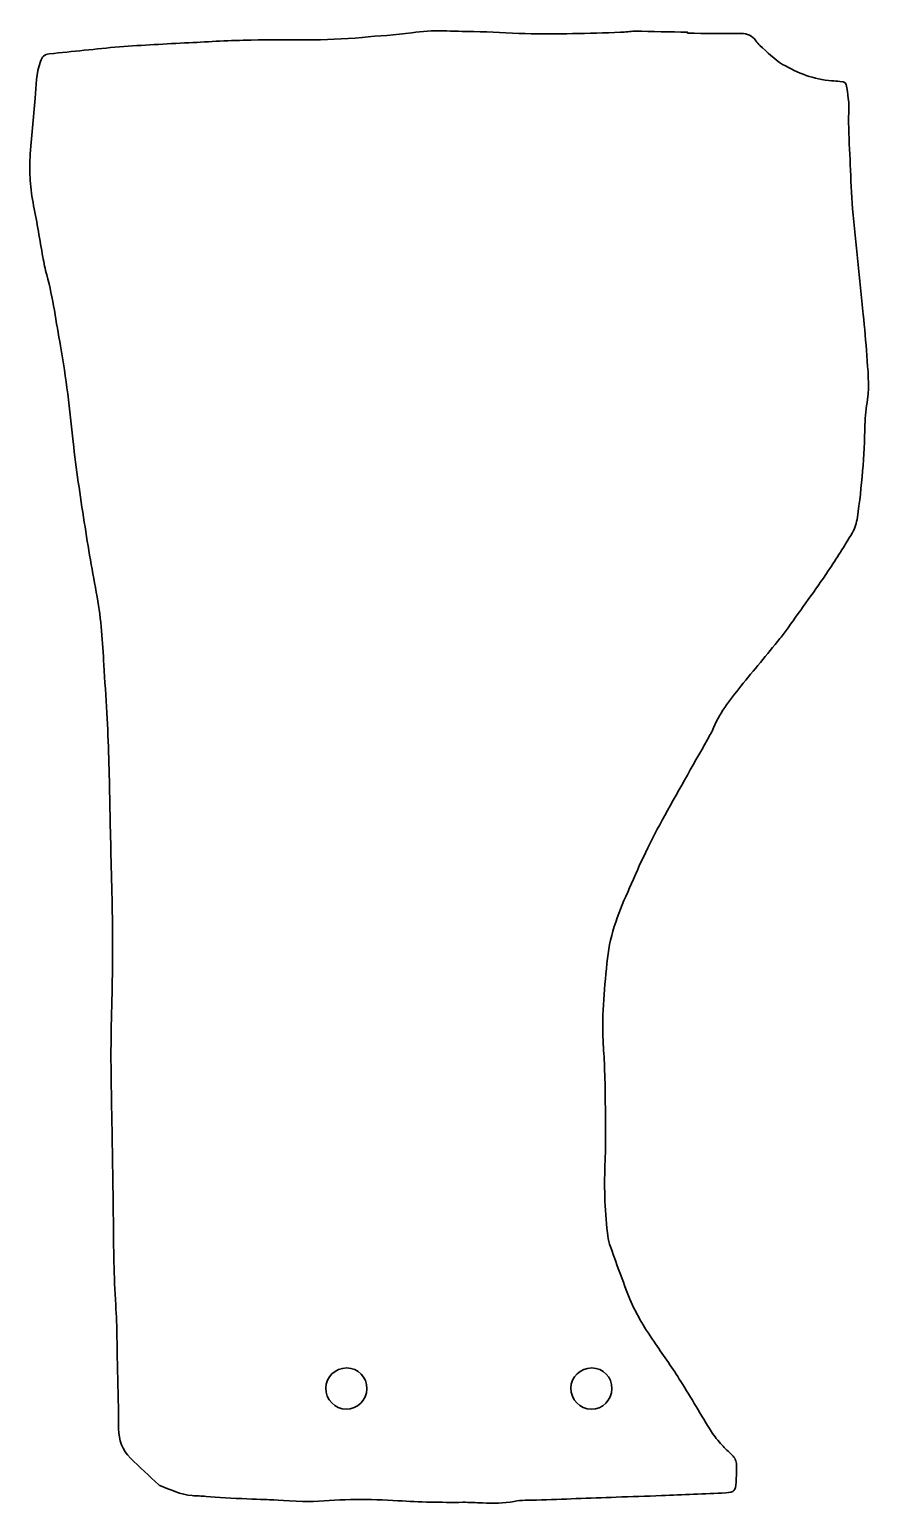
# Model space of a CAD drawing. Extents: x 938.1 to 981.9, y 502.1 to 578.9.
import ezdxf

# ---------------------------------------------------------------- set-up
doc = ezdxf.new("R2010")
doc.units = 0
doc.header["$MEASUREMENT"] = 0
doc.layers.add('Слой 1', color=7, linetype='Continuous', lineweight=0)

msp = doc.modelspace()

# ---------------------------------------------------------------- linework, layer by layer
at = {"layer": 'Слой 1', "color": 18, "lineweight": 35, "true_color": 0x000000}
for points, knots in [([(972.402, 578.71), (973.331, 578.701), (974.259, 578.677), (975.188, 578.69), (975.531, 578.695), (975.777, 578.586), (975.966, 578.312), (976.026, 578.225), (976.091, 578.137), (976.17, 578.069), (976.56, 577.733), (976.919, 577.338), (977.359, 577.086), (978.145, 576.636), (978.986, 576.291), (979.913, 576.232), (980.054, 576.223), (980.194, 576.205), (980.334, 576.191), (980.629, 576.159), (980.651, 576.144), (980.699, 575.864), (980.785, 575.365), (980.849, 574.864), (980.793, 574.355), (980.782, 574.251), (980.785, 574.144), (980.789, 574.038), (980.818, 573.31), (980.847, 572.582), (980.881, 571.854), (980.917, 571.091), (980.93, 570.325), (981.001, 569.565), (981.172, 567.729), (981.374, 565.895), (981.558, 564.059), (981.629, 563.346), (981.693, 562.632), (981.744, 561.917), (981.798, 561.156), (981.885, 560.396), (981.778, 559.631), (981.716, 559.189), (981.653, 558.744), (981.645, 558.299), (981.619, 556.686), (981.484, 555.084), (981.254, 553.488), (981.211, 553.193), (981.14, 552.911), (980.981, 552.657), (980.569, 552), (980.176, 551.33), (979.739, 550.691), (979.055, 549.692), (978.342, 548.714), (977.64, 547.729), (977.504, 547.537), (977.368, 547.345), (977.219, 547.163), (976.542, 546.335), (975.856, 545.513), (975.182, 544.682), (974.597, 543.96), (974.016, 543.234), (973.683, 542.349), (973.658, 542.283), (973.619, 542.223), (973.584, 542.162), (972.795, 540.758), (972, 539.357), (971.219, 537.949), (970.866, 537.311), (970.528, 536.665), (970.209, 536.01), (969.916, 535.408), (969.655, 534.79), (969.382, 534.179), (968.854, 532.996), (968.373, 531.808), (968.23, 530.495), (968.075, 529.067), (967.938, 527.643), (968.002, 526.205), (968.022, 525.76), (968.061, 525.315), (968.077, 524.869), (968.098, 524.293), (968.113, 523.717), (968.117, 523.141), (968.124, 522.083), (968.161, 521.023), (968.111, 519.968), (968.051, 518.706), (968.083, 517.453), (968.228, 516.202), (968.251, 516.004), (968.272, 515.799), (968.338, 515.614), (968.684, 514.652), (969.023, 513.687), (969.405, 512.739), (969.741, 511.908), (970.23, 511.157), (970.734, 510.417), (971.177, 509.767), (971.635, 509.125), (972.054, 508.459), (972.599, 507.595), (973.105, 506.706), (973.644, 505.838), (973.798, 505.591), (973.999, 505.37), (974.193, 505.151), (974.357, 504.967), (974.539, 504.799), (974.718, 504.629), (974.872, 504.483), (974.954, 504.311), (974.95, 504.097), (974.944, 503.803), (974.952, 503.509), (974.937, 503.216), (974.912, 502.758), (974.841, 502.677), (974.395, 502.655), (973.279, 502.599), (972.163, 502.554), (971.048, 502.509), (970.261, 502.478), (969.474, 502.456), (968.686, 502.428), (967.3, 502.378), (965.915, 502.327), (964.529, 502.275), (964.141, 502.26), (963.744, 502.285), (963.369, 502.209), (962.818, 502.098), (962.272, 502.108), (961.72, 502.131), (961.38, 502.145), (961.039, 502.163), (960.698, 502.16), (959.57, 502.151), (958.443, 502.169), (957.316, 502.246), (955.848, 502.346), (954.378, 502.313), (952.911, 502.208), (952.32, 502.166), (950.926, 502.289), (950.719, 502.292), (950.713, 502.292), (948.45, 502.361), (947.327, 502.466), (947.082, 502.488), (946.835, 502.494), (946.588, 502.51), (945.989, 502.548), (945.464, 502.829), (944.914, 503.028), (944.892, 503.036), (944.871, 503.049), (944.854, 503.065), (944.359, 503.531), (943.851, 503.986), (943.372, 504.469), (942.96, 504.885), (942.761, 505.396), (942.761, 505.997), (942.76, 506.996), (942.727, 507.995), (942.704, 508.993), (942.677, 510.145), (942.684, 511.299), (942.608, 512.448), (942.509, 513.928), (942.494, 515.407), (942.485, 516.889), (942.476, 518.37), (942.442, 519.851), (942.42, 521.332), (942.398, 522.789), (942.354, 524.247), (942.362, 525.704), (942.371, 527.467), (942.45, 529.229), (942.449, 530.991), (942.449, 532.73), (942.389, 534.469), (942.352, 536.208), (942.319, 537.783), (942.288, 539.358), (942.246, 540.933), (942.224, 541.72), (942.187, 542.507), (942.145, 543.293), (942.1, 544.126), (942.035, 544.959), (941.988, 545.792), (941.922, 546.978), (941.858, 548.162), (941.64, 549.334), (941.398, 550.627), (941.172, 551.923), (940.971, 553.224), (940.755, 554.617), (940.547, 556.013), (940.39, 557.414), (940.202, 559.085), (940.039, 560.757), (939.73, 562.412), (939.499, 563.647), (939.347, 564.898), (939.016, 566.115), (938.932, 566.42), (938.869, 566.732), (938.812, 567.044), (938.65, 567.934), (938.516, 568.83), (938.331, 569.715), (938.24, 570.154), (938.177, 570.593), (938.153, 571.037), (938.132, 571.435), (938.115, 571.837), (938.143, 572.234), (938.216, 573.265), (938.314, 574.294), (938.404, 575.323), (938.46, 575.966), (938.469, 576.614), (938.684, 577.236), (938.767, 577.477), (938.885, 577.61), (939.148, 577.635), (940.365, 577.75), (941.579, 577.896), (942.797, 577.994), (944.003, 578.09), (945.213, 578.148), (946.422, 578.211), (947.501, 578.268), (948.581, 578.33), (949.662, 578.353), (951.588, 578.394), (953.518, 578.291), (955.441, 578.491), (956.306, 578.581), (957.18, 578.598), (958.037, 578.733), (959.116, 578.902), (960.192, 578.802), (961.268, 578.791), (962.161, 578.782), (963.053, 578.708), (963.945, 578.687), (964.768, 578.669), (965.591, 578.674), (966.414, 578.685), (967.248, 578.697), (968.082, 578.726), (968.916, 578.754), (969.162, 578.763), (969.408, 578.813), (969.653, 578.81), (970.57, 578.801), (971.486, 578.777), (972.403, 578.759), (972.403, 578.743), (972.403, 578.726), (972.402, 578.71)], [0, 0, 0, 0, 1, 1, 1, 2, 2, 2, 3, 3, 3, 4, 4, 4, 5, 5, 5, 6, 6, 6, 7, 7, 7, 8, 8, 8, 9, 9, 9, 10, 10, 10, 11, 11, 11, 12, 12, 12, 13, 13, 13, 14, 14, 14, 15, 15, 15, 16, 16, 16, 17, 17, 17, 18, 18, 18, 19, 19, 19, 20, 20, 20, 21, 21, 21, 22, 22, 22, 23, 23, 23, 24, 24, 24, 25, 25, 25, 26, 26, 26, 27, 27, 27, 28, 28, 28, 29, 29, 29, 30, 30, 30, 31, 31, 31, 32, 32, 32, 33, 33, 33, 34, 34, 34, 35, 35, 35, 36, 36, 36, 37, 37, 37, 38, 38, 38, 39, 39, 39, 40, 40, 40, 41, 41, 41, 42, 42, 42, 43, 43, 43, 44, 44, 44, 45, 45, 45, 46, 46, 46, 47, 47, 47, 48, 48, 48, 49, 49, 49, 50, 50, 50, 51, 51, 51, 52, 52, 52, 53, 53, 53, 54, 54, 54, 55, 55, 55, 56, 56, 56, 57, 57, 57, 58, 58, 58, 59, 59, 59, 60, 60, 60, 61, 61, 61, 62, 62, 62, 63, 63, 63, 64, 64, 64, 65, 65, 65, 66, 66, 66, 67, 67, 67, 68, 68, 68, 69, 69, 69, 70, 70, 70, 71, 71, 71, 72, 72, 72, 73, 73, 73, 74, 74, 74, 75, 75, 75, 76, 76, 76, 77, 77, 77, 78, 78, 78, 79, 79, 79, 80, 80, 80, 81, 81, 81, 82, 82, 82, 83, 83, 83, 84, 84, 84, 85, 85, 85, 86, 86, 86, 87, 87, 87, 88, 88, 88, 89, 89, 89, 90, 90, 90, 91, 91, 91, 91]), ([(954.643, 509.16), (954.044, 509.165), (953.559, 508.697), (953.551, 508.106), (953.542, 507.525), (954.031, 507.023), (954.615, 507.014), (955.204, 507.005), (955.689, 507.482), (955.696, 508.078), (955.704, 508.684), (955.245, 509.155), (954.643, 509.16)], [0, 0, 0, 0, 1, 1, 1, 2, 2, 2, 3, 3, 3, 4, 4, 4, 4]), ([(966.321, 508.107), (966.312, 507.526), (966.8, 507.024), (967.384, 507.014), (967.973, 507.004), (968.459, 507.481), (968.467, 508.076), (968.475, 508.682), (968.017, 509.154), (967.415, 509.16), (966.816, 509.165), (966.331, 508.698), (966.321, 508.107)], [0, 0, 0, 0, 1, 1, 1, 2, 2, 2, 3, 3, 3, 4, 4, 4, 4])]:
    msp.add_open_spline(points, degree=3, knots=knots, dxfattribs=at)

doc.saveas('drawing.dxf')
